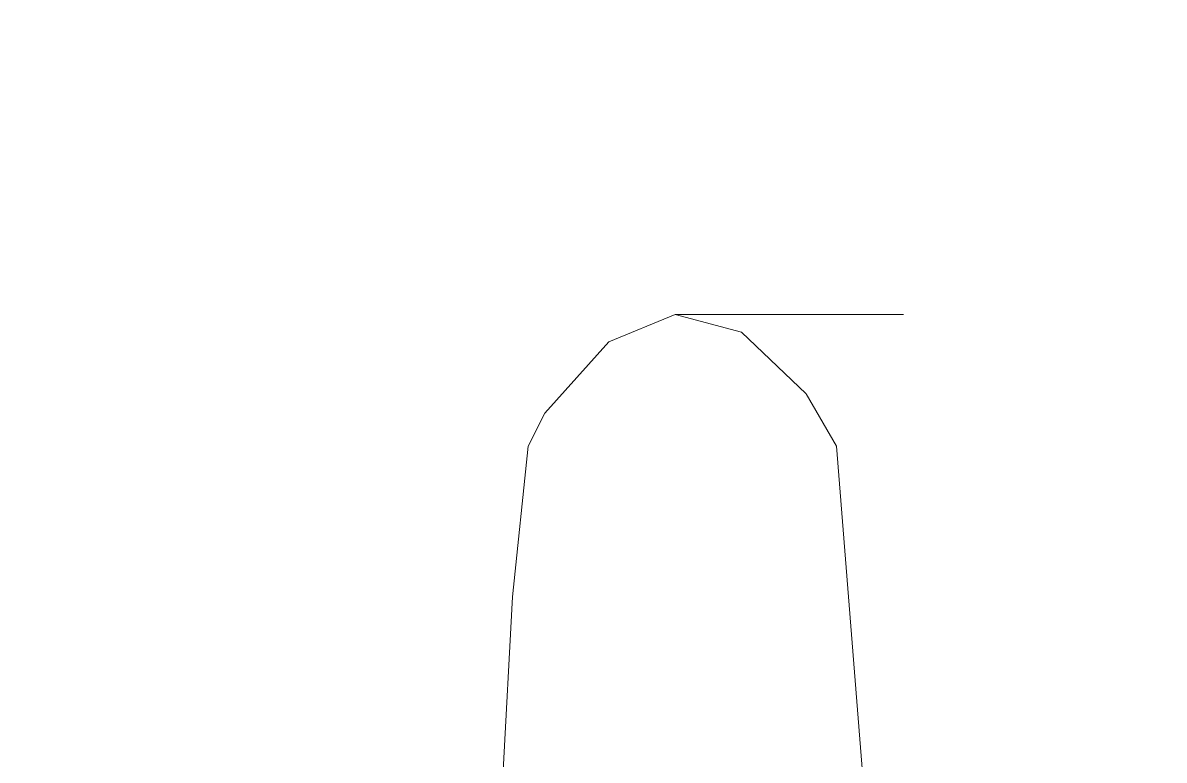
# Model space of a CAD drawing. Header units: millimetres. Extents: x -46169 to 237885, y -84465 to 18123.
# Drawn here: x 111866 to 111952.5, y -83625.4 to -83569.5 of the extents above; entities that cross this region are included whole.
import ezdxf

# ---------------------------------------------------------------- set-up
doc = ezdxf.new("R2010")
doc.units = ezdxf.units.MM
doc.header["$MEASUREMENT"] = 0
doc.linetypes.add('Wipeout_Contour', pattern=[1000, 0, -1000])
doc.layers.add('New_A-25-M_Wall_Int', color=7, linetype='Continuous')
doc.layers.add('New_A-35-M_FFE_Sanitary', color=7, linetype='Continuous')
doc.layers.add('New_A-35-M_FFE_Sanitary_Pen_No__1', color=7, linetype='Continuous', lineweight=13)

# ---------------------------------------------------------------- blocks, each defined once
blk = doc.blocks.new('Section Elem_63_2', base_point=(64459.155, -84332.606))
at = {"color": 254, "linetype": 'Wipeout_Contour', "lineweight": 0, "ltscale": 1114737.691909313}
blk.add_wipeout([(111691.443, -81932.606), (111691.443, -83641.108), (111755.555, -83641.108), (111755.555, -82062.639), (112086.811, -82062.639), (112086.811, -84332.606), (112178.363, -84332.606), (112178.363, -81932.606)], dxfattribs=at).dxf.layer = 'New_A-25-M_Wall_Int'
blk = doc.blocks.new('Section Elem_121_2', base_point=(64459.155, -84332.606))
at = {"color": 254, "linetype": 'Wipeout_Contour', "lineweight": 0, "ltscale": 558877.493689}
blk.add_wipeout([(111947.202, -83629), (111945.024, -83601.586), (111927.638, -83601.586), (111929.815, -83629)], dxfattribs=at).dxf.layer = 'New_A-35-M_FFE_Sanitary'
at = {"color": 254, "linetype": 'Wipeout_Contour', "lineweight": 0, "ltscale": 558832.768143}
blk.add_wipeout([(111945.024, -83601.586), (111942.718, -83597.635), (111925.331, -83597.635), (111927.638, -83601.586)], dxfattribs=at).dxf.layer = 'New_A-35-M_FFE_Sanitary'
at = {"color": 254, "linetype": 'Wipeout_Contour', "lineweight": 0, "ltscale": 558810.88377}
blk.add_wipeout([(111942.718, -83597.635), (111937.819, -83592.947), (111920.433, -83592.947), (111925.331, -83597.635)], dxfattribs=at).dxf.layer = 'New_A-35-M_FFE_Sanitary'
at = {"color": 254, "linetype": 'Wipeout_Contour', "lineweight": 0, "ltscale": 558787.765026}
blk.add_wipeout([(111937.819, -83592.947), (111932.785, -83591.617), (111915.398, -83591.617), (111920.433, -83592.947)], dxfattribs=at).dxf.layer = 'New_A-35-M_FFE_Sanitary'
at = {"color": 254, "linetype": 'Wipeout_Contour', "lineweight": 0, "ltscale": 7127624.926567041}
blk.add_wipeout([(111901.683, -83688.553), (111901.564, -83761.717), (111901.613, -83763.037), (111915.873, -83763.035), (111917.513, -83764.181), (111918.914, -83767.663), (111919.864, -83772.953), (111920.218, -83779.245), (111919.921, -83785.58), (111919.02, -83790.994), (111917.651, -83794.664), (111916.022, -83796.03), (111903.41, -83796.032), (111905.017, -83813.02), (111907.041, -83816.715), (111911.359, -83821.276), (111915.817, -83822.871), (111920.279, -83821.451), (111924.61, -83817.059), (111926.879, -83813.02), (111928.217, -83801.849), (111929.85, -83778.051), (111930.388, -83653.52), (111929.815, -83629), (111927.638, -83601.586), (111925.331, -83597.635), (111920.433, -83592.947), (111915.398, -83591.617), (111910.381, -83593.684), (111905.532, -83599.087), (111904.258, -83601.586), (111903.073, -83613.014), (111902.334, -83626.659), (111921.367, -83626.659), (111922.705, -83627.388), (111923.982, -83628.825), (111925.158, -83630.924), (111926.199, -83633.624), (111927.072, -83636.841), (111927.752, -83640.477), (111928.216, -83644.424), (111928.452, -83648.559), (111928.452, -83666.652), (111928.216, -83670.788), (111927.752, -83674.734), (111927.072, -83678.371), (111926.199, -83681.588), (111925.158, -83684.287), (111923.982, -83686.387), (111922.705, -83687.823), (111921.367, -83688.553)], dxfattribs=at).dxf.layer = 'New_A-35-M_FFE_Sanitary'
at = {"layer": 'New_A-35-M_FFE_Sanitary_Pen_No__1', "linetype": 'Continuous'}
for p, q in [((111915.398, -83591.617), (111910.381, -83593.684)), ((111920.433, -83592.947), (111915.398, -83591.617)), ((111932.714, -83591.617), (111915.398, -83591.617)), ((111925.331, -83597.635), (111920.433, -83592.947)), ((111910.381, -83593.684), (111905.532, -83599.087)), ((111927.638, -83601.586), (111925.331, -83597.635)), ((111905.532, -83599.087), (111904.258, -83601.586)), ((111904.258, -83601.586), (111903.073, -83613.014)), ((111929.815, -83629), (111927.638, -83601.586)), ((111903.073, -83613.014), (111902.334, -83626.659))]:
    blk.add_line(p, q, dxfattribs=at)

msp = doc.modelspace()

# ---------------------------------------------------------------- block references
at = {"layer": 'New_A-25-M_Wall_Int'}
msp.add_blockref('Section Elem_63_2', (64459.155, -84332.606), dxfattribs=at)

# ---------------------------------------------------------------- next in the draw order: block references
at = {"layer": 'New_A-35-M_FFE_Sanitary'}
msp.add_blockref('Section Elem_121_2', (64459.155, -84332.606), dxfattribs=at)

doc.saveas('drawing.dxf')
